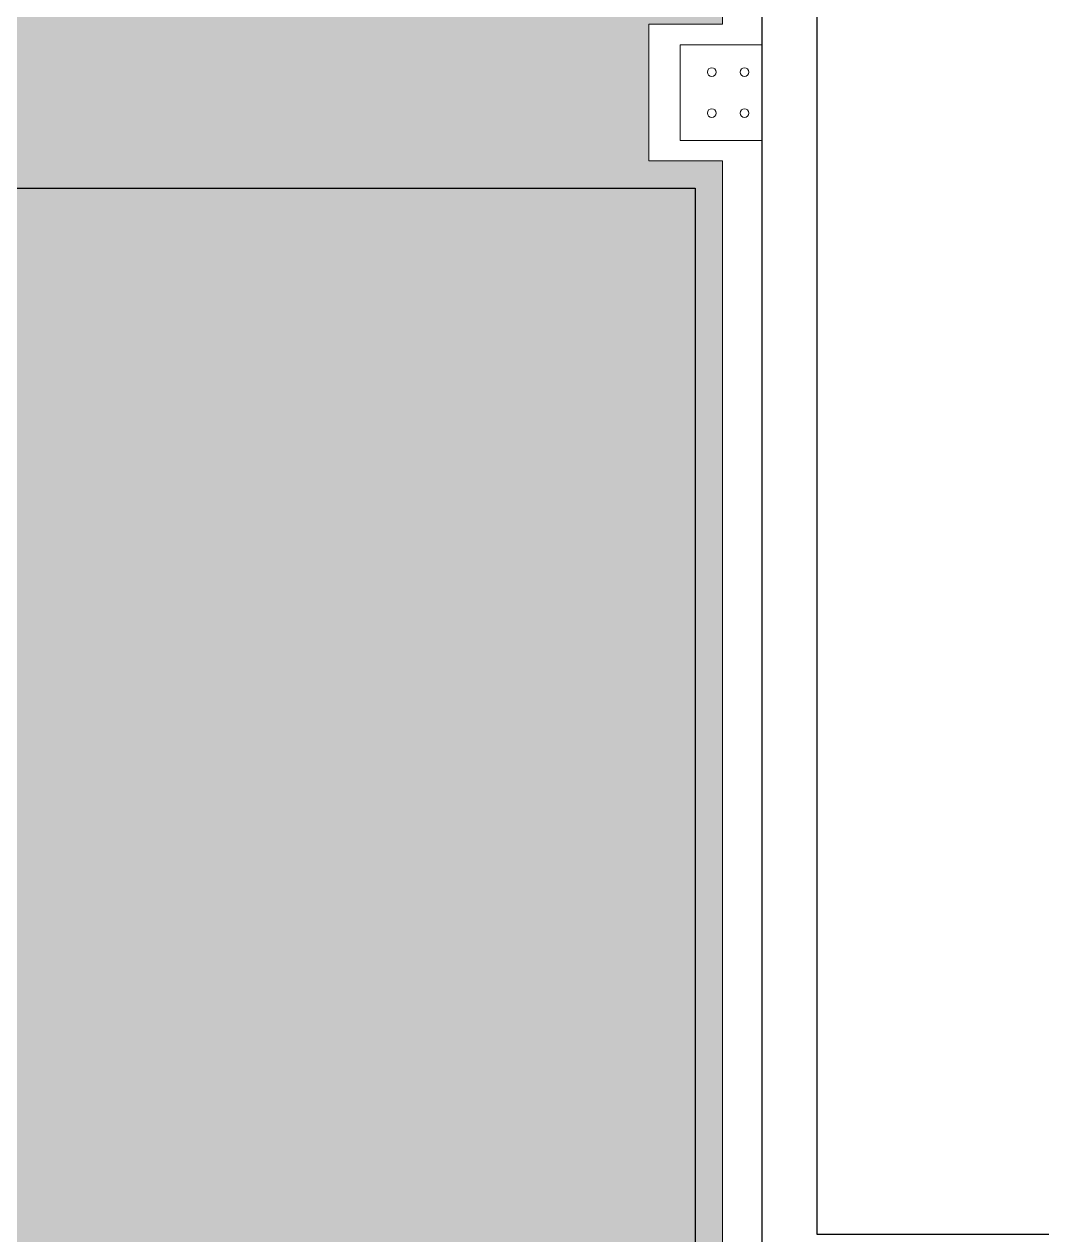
# Model space of a CAD drawing. Extents: x -965262 to 1142518, y -357520 to 71675.
# Drawn here: x -853641 to -849919, y -100166 to -95739 of the extents above; entities that cross this region are included whole.
import ezdxf

# ---------------------------------------------------------------- set-up
doc = ezdxf.new("R2010")
doc.units = 0
doc.header["$LTSCALE"] = 10
doc.layers.get('0').update_dxf_attribs({"linetype": 'CONTINUOUS', "lineweight": 30})

msp = doc.modelspace()

# ---------------------------------------------------------------- hatches: boundary and pattern name
at = {"lineweight": 30, "true_color": 0xed450c}
h = msp.add_hatch(color=20, dxfattribs=at)
h.dxf.hatch_style = 1
h.paths.add_polyline_path([(-853716.2, -101638.9), (-854066.2, -101638.9), (-854066.2, -101738.9), (-853816.2, -101738.9), (-853816.2, -102238.9), (-853816.2, -102338.9), (-853716.2, -102338.9)], flags=17)
h.paths.add_polyline_path([(-853816.2, -102238.9), (-854066.2, -102238.9), (-854066.2, -102338.9), (-853816.2, -102338.9)], flags=16)
h.paths.add_polyline_path([(-854066.2, -90178.9), (-857076.2, -90178.9), (-857076.2, -92788.9), (-856976.2, -92788.9), (-856976.2, -90278.9), (-854066.2, -90278.9)])
h.paths.add_polyline_path([(-853716.2, -95638.9), (-854066.2, -95638.9), (-854066.2, -95738.9), (-853816.2, -95738.9), (-853816.2, -96238.9), (-854066.2, -96238.9), (-854066.2, -96338.9), (-853716.2, -96338.9)], flags=17)
h.paths.add_polyline_path([(-854066.2, -95638.9), (-854416.2, -95638.9), (-854416.2, -96338.9), (-854066.2, -96338.9), (-854066.2, -96238.9), (-854316.2, -96238.9), (-854316.2, -95738.9), (-854066.2, -95738.9)])
h.paths.add_polyline_path([(-851186.2, -102338.9), (-851186.2, -103998.9), (-851086.2, -103998.9), (-851086.2, -102238.9), (-851356.2, -102238.9), (-851356.2, -101738.9), (-851086.2, -101738.9), (-851086.2, -96238.9), (-851356.2, -96238.9), (-851356.2, -95738.9), (-851086.2, -95738.9), (-851086.2, -90178.9), (-854066.2, -90178.9), (-854066.2, -90278.9), (-851186.2, -90278.9), (-851186.2, -95638.9), (-851456.2, -95638.9), (-851456.2, -96338.9), (-851186.2, -96338.9), (-851186.2, -101638.9), (-851456.2, -101638.9), (-851456.2, -102338.9)])
h.paths.add_polyline_path([(-854192.1, -101638.9), (-854192.1, -101738.9), (-854066.2, -101738.9), (-854066.2, -101638.9)])
h.paths.add_polyline_path([(-854192.1, -102238.9), (-854192.1, -102338.9), (-854066.2, -102338.9), (-854066.2, -102238.9)])
at = {"lineweight": 30, "true_color": 0x1b8828}
h = msp.add_hatch(color=106, dxfattribs=at)
h.dxf.hatch_style = 1
h.paths.add_polyline_path([(-851186.2, -96338.9), (-854092.1, -96338.9), (-854092.1, -101638.9), (-851186.2, -101638.9)])
h.paths.add_polyline_path([(-851456.2, -101638.9), (-853716.2, -101638.9), (-853716.2, -102338.9), (-851456.2, -102338.9)])
h.paths.add_polyline_path([(-851186.2, -102348.9), (-852026.2, -102348.9), (-852026.2, -103998.9), (-851186.2, -103998.9)])
h.paths.add_polyline_path([(-854092.1, -99946.8), (-854416.2, -99946.8), (-856976.2, -99946.8), (-856976.2, -100169), (-854092.1, -100169)])
h.paths.add_polyline_path([(-854416.2, -96338.9), (-854416.2, -95803.6), (-854702.3, -95803.6), (-854702.3, -99946.8), (-854416.2, -99946.8)])
h.paths.add_polyline_path([(-854092.1, -96338.9), (-854416.2, -96338.9), (-854416.2, -99946.8), (-854092.1, -99946.8)])
h.paths.add_polyline_path([(-854416.2, -95638.9), (-856676.2, -95638.9), (-856676.2, -95803.6), (-854416.2, -95803.6)])
h.paths.add_polyline_path([(-851456.2, -95638.9), (-853716.2, -95638.9), (-853716.2, -96338.9), (-851456.2, -96338.9)])
h.paths.add_polyline_path([(-851359.8, -95044.8), (-853459.8, -95044.8), (-853459.8, -95638.9), (-851456.2, -95638.9), (-851359.8, -95638.9)])
h.paths.add_polyline_path([(-851186.2, -90278.9), (-851359.8, -90278.9), (-851359.8, -95638.9), (-851186.2, -95638.9)])

# ---------------------------------------------------------------- linework, layer by layer
at = {"extrusion": (0, 0, -1)}
msp.add_line((-850741.2, -89553.9), (-850741.2, -100163.9), dxfattribs=at)
at = {"color": 4, "extrusion": (0, 0, -1)}
for p, q in [((-850741.2, -89553.9), (-850741.2, -100163.9)), ((-850941.2, -105098.9), (-850941.2, -89753.9)), ((-850741.2, -100163.9), (-847971.2, -100163.9))]:
    msp.add_line(p, q, dxfattribs=at)
at = {"lineweight": 15}
for p, q in [((-851086.2, -90178.9), (-851086.2, -95738.9)), ((-851086.2, -95738.9), (-851356.2, -95738.9)), ((-851356.2, -95738.9, -904.3), (-851356.2, -96238.9, -861.5)), ((-851241.2, -96163.9, -1451.3), (-851241.2, -95813.9, -1451.3)), ((-851241.2, -95813.9, -1451.3), (-850941.2, -95813.9, -1451.3)), ((-850941.2, -96163.9, -1451.3), (-851241.2, -96163.9, -1451.3)), ((-851086.2, -96238.9), (-851356.2, -96238.9)), ((-851086.2, -96238.9), (-851086.2, -101738.9))]:
    msp.add_line(p, q, dxfattribs=at)
at = {"color": 6, "lineweight": 30, "elevation": -2902.6}
msp.add_lwpolyline([(-854092.1, -96338.9), (-851186.2, -96338.9), (-851186.2, -101638.9), (-854092.1, -101638.9)], close=True, dxfattribs=at)
at = {"lineweight": 15}
for centre in [(-851126.2, -95913.9, -1451.3), (-851006.2, -95913.9, -1451.3), (-851126.2, -96063.9, -1451.3), (-851006.2, -96063.9, -1451.3)]:
    msp.add_circle(centre, 16, dxfattribs=at)

doc.saveas('drawing.dxf')
